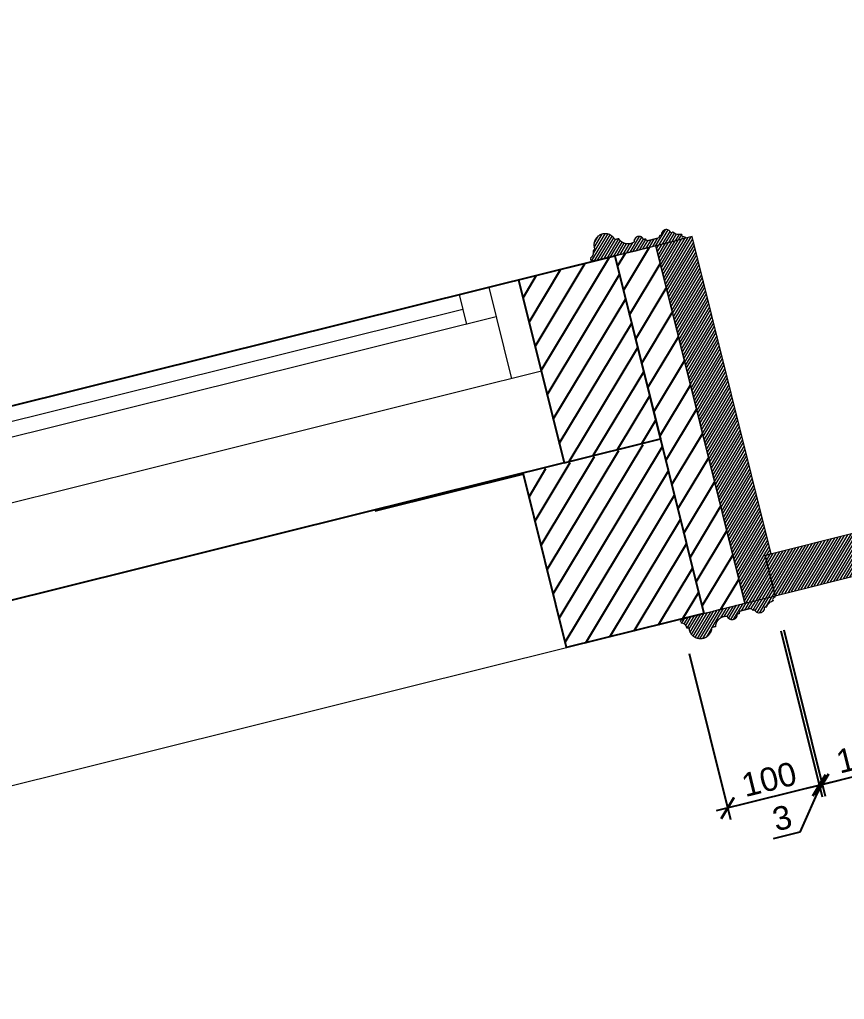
# Model space of a CAD drawing. Header units: inches. Extents: x 122939 to 389145, y 29603 to 574065.
# Drawn here: x 324707 to 325581, y 500342 to 501381 of the extents above; entities that cross this region are included whole.
import ezdxf

# ---------------------------------------------------------------- set-up
doc = ezdxf.new("R2010")
doc.units = ezdxf.units.IN
doc.header["$MEASUREMENT"] = 0
for name, color, linetype, lineweight in [('A-GLAZ', 134, 'Continuous', 18), ('A-WALL-TILE', 8, 'Continuous', 9), ('GRC', 41, 'Continuous', 0)]:
    doc.layers.add(name, color=color, linetype=linetype, lineweight=lineweight)
for name, color, linetype in [('A-WALL', 7, 'Continuous'), ('CQ Wall hatch_CHB', 8, 'Continuous'), ('DETAIL', 1, 'Continuous')]:
    doc.layers.add(name, color=color, linetype=linetype)
doc.styles.add('DA-dim', font='arial.ttf')
doc.dimstyles.new('DA-10', dxfattribs={"dimtxt": 25, "dimasz": 18.75, "dimexe": 12.5, "dimexo": 37.5, "dimgap": 6.25, "dimtad": 1, "dimdec": 0, "dimdsep": 46, "dimtxsty": 'DA-dim', "dimblk": 'ARCHTICK', "dimcen": 0, "dimdle": 12.5, "dimadec": 0, "dimazin": 0, "dimtfac": 1, "dimtdec": 0, "dimtix": 1, "dimtmove": 2, "dimatfit": 3, "dimfxl": 1, "dimarcsym": 0})
pattern_1 = [(135, (-4101.499379711924, -5827.56803000893), (-1.76776695296637, -1.767766952966368), [])]

# ---------------------------------------------------------------- blocks, each defined once
blk = doc.blocks.new('A$C419e398c')
at = {"lineweight": 0}
h = blk.add_hatch(dxfattribs=at)
h.set_pattern_fill('ANSI31', color=8, scale=20, angle=90.00000000000001)
h.set_pattern_definition(pattern_1)
edge = h.paths.add_edge_path()
edge.add_line((100.0003022740129, 421.1547229323769), (100.0002925017908, 416.2990612887905))
edge.add_line((100.0002925017034, 416.2990612887079), (0.0002925015711525702, 416.2992625501109))
edge.add_line((0.0002925015287473798, 416.2992625501356), (0.000301732690659362, 420.8859016184268))
edge.add_line((0.0003017326816916466, 420.8859016183997), (0.106740211473492, 420.8878692409263))
edge.add_line((0.1067402114858851, 420.8878692410071), (0.2131145836364998, 420.8937713520472))
edge.add_line((0.2131145837483928, 420.8937713520718), (0.3193607733262103, 420.9036043963358))
edge.add_line((0.3193607731955126, 420.9036043963861), (0.4254147814184104, 420.9173624508348))
edge.add_line((0.4254147814936005, 420.9173624508549), (0.5312127254661505, 420.9350372281265))
edge.add_line((0.5312127253273502, 420.9350372281042), (0.6366908762687103, 420.9566180816294))
edge.add_line((0.6366908762720414, 420.9566180816619), (0.7417856981221991, 420.9820920118551))
edge.add_line((0.7417856981046498, 420.9820920118946), (0.8464338856504564, 421.0114436742596))
edge.add_line((0.8464338858611882, 421.0114436743315), (0.9505724029788103, 421.0446553885638))
edge.add_line((0.950572402914986, 421.0446553885704), (1.054138520463114, 421.0817071490996))
edge.add_line((1.054138520383276, 421.0817071491037), (1.157069853936265, 421.1225766373974))
edge.add_line((1.157069853972644, 421.12257663731), (1.259304401597312, 421.1672392350866))
edge.add_line((1.259304401581176, 421.1672392350156), (1.360780580987875, 421.215668039182))
edge.add_line((1.360780580958817, 421.2156680393382), (1.461437266681608, 421.267833878215))
edge.add_line((1.461437266785651, 421.2678338781698), (1.561213827056891, 421.3237053289898))
edge.add_line((1.561213826935273, 421.3237053290941), (1.660050160007234, 421.3832487370073))
edge.add_line((1.660050160135143, 421.3832487369073), (1.757886730790812, 421.4464282351568))
edge.add_line((1.757886730716564, 421.4464282350964), (1.854664605790908, 421.5132057667444))
edge.add_line((1.854664605809376, 421.5132057669107), (1.95032548991434, 421.5835411076559))
edge.add_line((1.950325489975512, 421.5835411075968), (2.044811760628392, 421.6573918900979))
edge.add_line((2.044811760599259, 421.6573918901267), (2.138066502783551, 421.7347136293952))
edge.add_line((2.138066502695438, 421.734713629412), (2.230033543217965, 421.8154597497406))
edge.add_line((2.230033543310128, 421.8154597496614), (2.32065748470706, 421.8995816125636))
edge.add_line((2.320657484640833, 421.8995816126117), (2.409883738399764, 421.9870285462531))
edge.add_line((2.409883738495409, 421.9870285462821), (2.497658558073721, 422.0777478759228))
edge.add_line((2.497658558189869, 422.0777478759992), (2.583929071363694, 422.1716849556732))
edge.add_line((2.58392907131929, 422.171684955596), (2.668643311921314, 422.2687832011441))
edge.add_line((2.668643311713822, 422.2687832011143), (2.75175025103638, 422.3689841241626))
edge.add_line((2.751750251220074, 422.368984124274), (2.833199828719762, 422.472227367559))
edge.add_line((2.833199828572106, 422.4722273675725), (2.912942982094186, 422.5784507412111))
edge.add_line((2.912942982162349, 422.5784507410135), (2.990931677452104, 422.6875902600111))
edge.add_line((2.990931677340996, 422.6875902601168), (3.067118936885706, 422.7995801829221))
edge.add_line((3.067118937033229, 422.799580182822), (3.141458868511246, 422.9143530508936))
edge.add_line((3.141458868456539, 422.9143530510482), (3.213906692240486, 423.0318397294914))
edge.add_line((3.213906692282762, 423.0318397292867), (3.284418768549837, 423.1519694484856))
edge.add_line((3.284418768598698, 423.1519694486051), (3.352952623480549, 423.2746698469766))
edge.add_line((3.3529526234488, 423.2746698468691), (3.419466974701194, 423.3998670141984))
edge.add_line((3.419466974737588, 423.3998670143192), (3.483921756638826, 423.5274855365722))
edge.add_line((3.483921756676864, 423.5274855364696), (3.546278144023981, 423.6574485410422))
edge.add_line((3.546278144000098, 423.657448541082), (3.606498575683058, 423.7896777430606))
edge.add_line((3.60649857565295, 423.7896777431015), (3.664546777122899, 423.9240934925782))
edge.add_line((3.664546777145006, 423.924093492562), (3.720387782358659, 424.0606148225181))
edge.add_line((3.720387782261241, 424.0606148225488), (3.773987954679389, 424.1991594976688))
edge.add_line((3.773987954773474, 424.1991594976862), (3.825315007588248, 424.3396440637981))
edge.add_line((3.825315007648896, 424.3396440637298), (3.874338023428954, 424.4819838982491))
edge.add_line((3.874338023364544, 424.481983898324), (3.921027472477899, 424.626093260989))
edge.add_line((3.921027472533751, 424.6260932609439), (3.965355230959419, 424.7718853456861))
edge.add_line((3.965355230960995, 424.7718853456317), (4.007294597329391, 424.9192723327515))
edge.add_line((4.007294597337022, 424.9192723328015), (4.046820308980831, 425.0681654418788))
edge.add_line((4.046820309013128, 425.0681654419168), (4.083908557086852, 425.2184749853187))
edge.add_line((4.083908556960523, 425.218474985275), (4.118537000948849, 425.3701104221503))
edge.add_line((4.118537001195364, 425.3701104221982), (4.150684782140964, 425.5229804130474))
edge.add_line((4.150684782129247, 425.5229804128176), (4.180332535424024, 425.676992874448))
edge.add_line((4.18033253523754, 425.6769928745925), (4.207462402191512, 425.8320550356483))
edge.add_line((4.207462402409874, 425.8320550356293), (4.232058041034254, 425.9880734924853))
edge.add_line((4.232058040914126, 425.9880734925391), (4.254104635700322, 426.144954265537))
edge.add_line((4.254104635736439, 426.1449542654445), (4.273588906649256, 426.3026028554193))
edge.add_line((4.273588906624354, 426.3026028554887), (4.290499117047449, 426.4609243008562))
edge.add_line((4.290499116992578, 426.4609243007726), (4.304825080859014, 426.6198232346238))
edge.add_line((4.304825080849696, 426.6198232347379), (4.316558168739314, 426.7792039422459))
edge.add_line((4.316558168735355, 426.7792039422784), (4.325691313026264, 426.9389704184848))
edge.add_line((4.32569131301716, 426.9389704184141), (4.332219012295088, 427.0990264260211))
edge.add_line((4.332219012314454, 427.0990264259744), (4.336137334516073, 427.2592755531528))
edge.add_line((4.33613733452512, 427.2592755531659), (4.337443919441098, 427.4196212718934))
edge.add_line((4.337443919328507, 427.4196212717216), (6.66134171765118, 427.4196165946129))
edge.add_arc((18.2490128626232, 430.0344554693438), 11.87903636253917, -346.0540254984445, -167.28379318846896, ccw=False)
edge.add_line((29.77789572370239, 432.8973848916357), (33.88436498898123, 432.8973766268774))
edge.add_arc((44.62909706786741, 436.0018863290315), 11.18424105332584, -163.8842391100805, -67.5453385063798)
edge.add_arc((54.02559388388181, 425.1229798395652), 5.153299489100156, 6.0440984521073915, 173.9556709388697, ccw=False)
edge.add_line((59.15024694957538, 425.6655907331151), (61.5280068180825, 425.6655859492909))
edge.add_line((61.52800681791268, 425.6655859493185), (61.5367355588808, 425.4620289349367))
edge.add_line((61.53673555894056, 425.4620289350278), (61.56332699841897, 425.2572696383828))
edge.add_line((61.56332699838094, 425.2572696382995), (61.60809624093314, 425.0536559078046))
edge.add_line((61.60809624101967, 425.0536559076863), (61.67094469921992, 424.8536004487784))
edge.add_line((61.67094469926087, 424.8536004489288), (61.75134778624191, 424.6594891206225))
edge.add_line((61.75134778616484, 424.6594891205896), (61.84836703829584, 424.4735875873689))
edge.add_line((61.84836703841574, 424.4735875873012), (61.96068634583, 424.297953850467))
edge.add_line((61.96068634570111, 424.2979538504733), (62.0866693870274, 424.1343636688659))
edge.add_line((62.0866693869466, 424.1343636689708), (62.22443317584176, 423.9842544171472))
edge.add_line((62.22443317592843, 423.9842544170679), (62.37454187319106, 423.8464900238117))
edge.add_line((62.37454187328694, 423.8464900238323), (62.53813154766614, 423.7205063239247))
edge.add_line((62.53813154762611, 423.7205063238507), (62.71376483224622, 423.6081863093698))
edge.add_line((62.71376483212225, 423.6081863093423), (62.89966597474414, 423.5111663088288))
edge.add_line((62.89966597477905, 423.5111663087737), (63.09377697937756, 423.4307624403492))
edge.add_line((63.09377697936725, 423.4307624404901), (63.29383218525054, 423.3679131768688))
edge.add_line((63.29383218532894, 423.3679131768295), (63.49744573558667, 423.3231431145114))
edge.add_line((63.49744573549833, 423.3231431144523), (63.70220492505418, 423.2965508506331))
edge.add_line((63.70220492512453, 423.2965508506168), (63.90576190439867, 423.2878212901545))
edge.add_line((63.90576190437423, 423.2878212901414), (73.88674779027659, 423.2878012022794))
edge.add_line((73.88674779015128, 423.2878012023866), (74.09030480454769, 423.2965299435294))
edge.add_line((74.09030480467482, 423.2965299434145), (74.29506410132713, 423.3231213830821))
edge.add_line((74.2950641012867, 423.3231213830877), (74.49867783173792, 423.3678906258073))
edge.add_line((74.49867783178343, 423.3678906257846), (74.69873329064768, 423.4307390841523))
edge.add_line((74.69873329077382, 423.4307390840258), (74.89284461905827, 423.5111421711233))
edge.add_line((74.8928446189966, 423.5111421711044), (75.07874615213001, 423.6081614233373))
edge.add_line((75.0787461521104, 423.6081614233553), (75.25437988884269, 423.7204807309151))
edge.add_line((75.25437988888007, 423.7204807308735), (75.41797007035643, 423.8464637722944))
edge.add_line((75.417970070499, 423.8464637724683), (75.56807932223523, 423.984227561458))
edge.add_line((75.56807932205265, 423.9842275614501), (75.70584371517059, 424.1343362587928))
edge.add_line((75.7058437151718, 424.134336258634), (75.83182741499931, 424.2979259331078))
edge.add_line((75.83182741492055, 424.2979259331478), (75.9441474293142, 424.4735592178625))
edge.add_line((75.94414742937079, 424.4735592181096), (76.04116742979696, 424.6594603608334))
edge.add_line((76.04116742982296, 424.6594603607082), (76.12157129811649, 424.8535713653358))
edge.add_line((76.12157129816478, 424.8535713652964), (76.18442056166236, 425.0536265712088))
edge.add_line((76.18442056159256, 425.0536265713163), (76.22919062372142, 425.2572401215958))
edge.add_line((76.22919062367873, 425.2572401216021), (76.25578288737422, 425.461999311187))
edge.add_line((76.25578288751421, 425.4619993111119), (76.2645124478601, 425.6655562903569))
edge.add_line((76.26451244775672, 425.6655562904198), (78.64227231975629, 425.6655515021864))
edge.add_line((78.64227231981931, 425.6655515022576), (78.68301683865998, 425.9657673702145))
edge.add_line((78.6830168387387, 425.9657673701877), (78.74274658225147, 426.2692815845014))
edge.add_line((78.74274658219656, 426.2692815844784), (78.8222657693944, 426.5744221364305))
edge.add_line((78.82226576923858, 426.5744221365312), (78.92219391769555, 426.8793634890303))
edge.add_line((78.92219391785329, 426.8793634889298), (79.04293500462128, 427.1821506976827))
edge.add_line((79.04293500451604, 427.1821506977431), (79.18465020216983, 427.4807303614072))
edge.add_line((79.18465020233998, 427.4807303613634), (79.34723587207428, 427.772987817727))
edge.add_line((79.34723587200278, 427.7729878178216), (79.53030839481565, 428.0567895436187))
edge.add_line((79.53030839475105, 428.0567895436543), (79.73319717902133, 428.3300292724504))
edge.add_line((79.7331971792155, 428.3300292723579), (79.9549468065666, 428.5906759692558))
edge.add_line((79.95494680647971, 428.5906759693171), (80.19432878461352, 428.8368215364335))
edge.add_line((80.19432878441876, 428.8368215364171), (80.44986280714727, 429.066726007298))
edge.add_line((80.44986280717421, 429.0667260072078), (80.71984682559736, 429.2788580450023))
edge.add_line((80.71984682563925, 429.2788580449997), (81.00239467055997, 429.4719287915))
edge.add_line((81.00239467050415, 429.4719287914922), (81.2954794919406, 429.6449175067712))
edge.add_line((81.29547949205153, 429.644917506841), (81.59698094122129, 429.7970879518563))
edge.add_line((81.59698094124906, 429.7970879517961), (81.90473384819414, 429.9279950526837))
edge.add_line((81.90473384811776, 429.9279950527125), (82.21657615588217, 430.0374819829074))
edge.add_line((82.2165761559736, 430.0374819829012), (82.53039404566118, 430.1256683535422))
edge.add_line((82.53039404551964, 430.1256683535175), (82.84416250296357, 430.1929306639871))
edge.add_line((82.84416250296636, 430.1929306640523), (83.15597999121998, 430.2398765009108))
edge.add_line((83.15597999130841, 430.2398765009711), (83.46409635744683, 430.2673141664816))
edge.add_line((83.46409635752207, 430.2673141665291), (83.76693357244508, 430.2762194710066))
edge.add_line((83.76693357236218, 430.2762194708921), (84.06977075143686, 430.2673129474987))
edge.add_line((84.06977075134637, 430.2673129475443), (84.377887007054, 430.2398740418683))
edge.add_line((84.3778870071983, 430.2398740418721), (84.68970430648173, 430.1929269499649))
edge.add_line((84.68970430630725, 430.1929269499378), (85.00347249306074, 430.1256633765522))
edge.add_line((85.00347249303013, 430.1256633765879), (85.31729002777408, 430.0374757428175))
edge.add_line((85.31729002785869, 430.0374757428654), (85.62913189491077, 429.9279875574642))
edge.add_line((85.6291318947915, 429.9279875574284), (85.936884274876, 429.7970792177956))
edge.add_line((85.93688427493908, 429.7970792177948), (86.23838511161483, 429.6449075592198))
edge.add_line((86.2383851116756, 429.6449075591518), (86.5314692368344, 429.4719176642212))
edge.add_line((86.53146923688473, 429.4719176643412), (86.81401630466404, 429.2788457805667))
edge.add_line((86.81401630450273, 429.2788457805873), (87.08399946908763, 429.0667126560983))
edge.add_line((87.08399946911959, 429.0667126561166), (87.33953256654466, 428.836807156735))
edge.add_line((87.33953256672248, 428.8368071566802), (87.57891355410611, 428.5906606260643))
edge.add_line((87.57891355408356, 428.5906606261269), (87.80066213225606, 428.3300130366894))
edge.add_line((87.80066213209648, 428.3300130366115), (88.00354981658582, 428.0567724911878))
edge.add_line((88.00354981678538, 428.0567724911962), (88.18662119731758, 427.7729700284928))
edge.add_line((88.1866211972083, 427.7729700285709), (88.34920569059675, 427.4807119178234))
edge.add_line((88.3492056906689, 427.4807119176839), (88.49091968652868, 427.18213168363))
edge.add_line((88.49091968650464, 427.1821316836867), (88.61165955457157, 426.8793439889187))
edge.add_line((88.6116595545318, 426.879343988956), (88.7115864755733, 426.5744022342477))
edge.add_line((88.71158647572156, 426.5744022342842), (88.79110443467317, 426.2692613622954))
edge.add_line((88.79110443440732, 426.2692613622639), (88.85083295630771, 425.9657469075415))
edge.add_line((88.85083295649383, 425.9657469074009), (88.89157626696976, 425.6655308754478))
edge.add_line((88.89157626684755, 425.6655308754416), (91.269336137552, 425.6655260897621))
edge.add_line((91.26933613757137, 425.6655260897824), (91.61844380527987, 425.2002411016704))
edge.add_line((91.61844380537514, 425.2002411016729), (91.99689706695581, 424.7494847833466))
edge.add_line((91.99689706694335, 424.749484783446), (92.40386553866756, 424.3159083538318))
edge.add_line((92.40386553859571, 424.3159083537757), (92.83820812853929, 423.9021079669817))
edge.add_line((92.83820812858175, 423.9021079670638), (93.2984764280187, 423.5105798952309))
edge.add_line((93.29847642790992, 423.5105798952281), (93.78292580381252, 423.143675742639))
edge.add_line((93.7829258038546, 423.1436757425545), (94.28953425203504, 422.803559231966))
edge.add_line((94.28953425213695, 422.8035592319211), (94.81602871868543, 422.4921661225415))
edge.add_line((94.81602871872019, 422.4921661225962), (95.35991823982505, 422.2111687471829))
edge.add_line((95.35991823975928, 422.2111687471624), (95.91853291869053, 421.961946492423))
edge.add_line((95.9185329186148, 421.9619464924326), (96.48906747090277, 421.7455633016326))
edge.add_line((96.48906747100409, 421.745563301607), (97.06862785300993, 421.5627529666226))
edge.add_line((97.0686278528301, 421.562752966769), (97.65427936129859, 421.4139126190712))
edge.add_line((97.65427936136257, 421.4139126190566), (98.24309455395925, 421.2991044550938))
edge.add_line((98.24309455387993, 421.2991044552182), (98.83219940289432, 421.2180653646267))
edge.add_line((98.8321994029684, 421.2180653645191), (99.41881624059631, 421.1702237977007))
edge.add_line((99.41881624050438, 421.1702237976715), (100.0003022738124, 421.1547229323715))
h = blk.add_hatch(dxfattribs=at)
h.set_pattern_fill('ANSI31', color=8, scale=20, angle=90.00000000000001)
h.set_pattern_definition(pattern_1)
h.paths.add_polyline_path([(70.00029250094667, 416.299121672113), (103.2823437792831, 416.2990546880756), (103.2822552243015, 372.2990546880756), (110.0002039462561, 372.2990411676001), (109.9995061954251, 25.61808956298046), (69.99950619507581, 25.61817006760975)])
h = blk.add_hatch(dxfattribs=at)
h.set_pattern_fill('ANSI31', color=8, scale=20, angle=90.00000000000001)
h.set_pattern_definition(pattern_1)
h.paths.add_polyline_path([(103.2823437792831, 416.2990546880756), (203.2823437791085, 416.2988534265896), (203.2822552240686, 372.2988534269389), (103.2822552243015, 372.2990546880756)])
h = blk.add_hatch(dxfattribs=at)
h.set_pattern_fill('ANSI31', color=8, scale=20, angle=90.00000000000001)
h.set_pattern_definition([(135, (-4101.499379712681, -5586.887078403612), (-1.76776695296637, -1.767766952966368), [])])
edge = h.paths.add_edge_path()
edge.add_line((99.99949643819127, 20.76244805031456), (99.99950621108276, 25.61810969388642))
edge.add_line((99.99950621108292, 25.61810969380895), (-0.0004937890493010855, 25.61831095521203))
edge.add_line((-0.000493789033498615, 25.61831095517846), (-0.0005030201954105973, 21.03167188688732))
edge.add_line((-0.0005030202446505427, 21.03167188691441), (0.1059354506116073, 21.02970383591958))
edge.add_line((0.1059354505268857, 21.02970383601496), (0.2123097988901952, 21.02380129676478))
edge.add_line((0.2123097990988754, 21.02380129671656), (0.3185559490810402, 21.01396782473666))
edge.add_line((0.3185559491976164, 21.01396782463416), (0.4246099020840119, 21.00020934326495))
edge.add_line((0.4246099019073881, 21.00020934338681), (0.5304077747195299, 20.98253414022535))
edge.add_line((0.5304077747277915, 20.98253414023202), (0.6358858388150045, 20.96095286215529))
edge.add_line((0.6358858388848603, 20.96095286210766), (0.7409805581958028, 20.93547850884048))
edge.add_line((0.7409805580973625, 20.93547850882169), (0.8456286275097553, 20.90612642520959))
edge.add_line((0.8456286276341416, 20.9061264252523), (0.9497670110807672, 20.87291429184635))
edge.add_line((0.9497670109849423, 20.87291429191828), (1.053332979346811, 20.83586211447582))
edge.add_line((1.053332979499828, 20.83586211450165), (1.156264148557548, 20.79499221191539))
edge.add_line((1.156264148419723, 20.79499221185688), (1.258498516280999, 20.75032920260698))
edge.add_line((1.258498516282998, 20.75032920244848), (1.359974500766474, 20.70189998983958))
edge.add_line((1.359974500664975, 20.70189998991555), (1.460630976422134, 20.64973374588767))
edge.add_line((1.460630976478569, 20.64973374584224), (1.560407311868253, 20.59386189339202))
edge.add_line((1.560407311888412, 20.59386189340148), (1.659243405298363, 20.5343180876282))
edge.add_line((1.659243405272719, 20.53431808756432), (1.75707972158664, 20.47113819548634))
edge.add_line((1.757079721661285, 20.47113819560036), (1.853857327954642, 20.40436027437085))
edge.add_line((1.853857327718288, 20.40436027431861), (1.949517928764938, 20.33402454848078))
edge.add_line((1.949517928820569, 20.33402454858879), (2.044003902235588, 20.26017338577418))
edge.add_line((2.044003902236, 20.26017338573001), (2.137258333181947, 20.18285127111251))
edge.add_line((2.137258333154023, 20.18285127100535), (2.229225048697959, 20.10210478051103))
edge.add_line((2.229225048795342, 20.10210478055524), (2.319848651596457, 20.01798255283533))
edge.add_line((2.319848651532084, 20.01798255275935), (2.409074553311044, 19.930535259919))
edge.add_line((2.409074553288519, 19.93053526006406), (2.496849007685629, 19.83981557713231))
edge.add_line((2.496849007729907, 19.83981557720108), (2.583119142784919, 19.74587815026942))
edge.add_line((2.583119142858777, 19.74587815016275), (2.667832992559382, 19.64877956364322))
edge.add_line((2.667832992505282, 19.64877956348937), (2.750939528452002, 19.54857830591024))
edge.add_line((2.750939528399613, 19.54857830598485), (2.832388690321102, 19.44533473485495))
edge.add_line((2.832388690381777, 19.44533473486081), (2.912131416373624, 19.33911104025329))
edge.add_line((2.912131416378543, 19.33911104034632), (2.990119672370827, 19.22997120744199))
edge.add_line((2.990119672380388, 19.22997120727086), (3.066306481139566, 19.11798097781007))
edge.add_line((3.066306481196079, 19.11798097781138), (3.140645950715696, 19.00320781052734))
edge.add_line((3.140645950683393, 19.00320781057235), (3.21309330158525, 18.88572084053299))
edge.add_line((3.213093301572371, 18.88572084065527), (3.283604894245772, 18.76559083764476))
edge.add_line((3.28360489429906, 18.76559083763277), (3.352138255297893, 18.64289016342699))
edge.add_line((3.352138255257159, 18.64289016334806), (3.418652102576488, 18.51769272829165))
edge.add_line((3.418652102525812, 18.51769272831734), (3.483106370689289, 18.39007394660563))
edge.add_line((3.483106370666064, 18.39007394644432), (3.545462234940226, 18.26011069088136))
edge.add_line((3.545462234935258, 18.26011069107335), (3.605682134394216, 18.1278812467022))
edge.add_line((3.605682134453673, 18.12788124661893), (3.663729794883736, 17.99346526348607))
edge.add_line((3.66372979467269, 17.9934652633965), (3.71957025034193, 17.85694370866876))
edge.add_line((3.719570250599645, 17.85694370866986), (3.773169865314421, 17.71839881781263))
edge.add_line((3.773169865191448, 17.7183988179313), (3.824496352552574, 17.57791404522477))
edge.add_line((3.824496352579445, 17.57791404507589), (3.873518795437996, 17.43557401323624))
edge.add_line((3.873518795473501, 17.43557401327416), (3.920207664498959, 17.29146446267464))
edge.add_line((3.920207664428744, 17.29146446264349), (3.964534836051403, 17.14567219947314))
edge.add_line((3.964534836064558, 17.14567219954915), (4.006473609195567, 16.99828504365149))
edge.add_line((4.006473609188106, 16.99828504363541), (4.045998721517512, 16.84939177545935))
edge.add_line((4.045998721499927, 16.84939177532215), (4.083086364543246, 16.6990820826256))
edge.add_line((4.08308636455331, 16.69908208271954), (4.117714198130572, 16.5474465064508))
edge.add_line((4.117714198306203, 16.54744650650537), (4.149861363944159, 16.39457638626977))
edge.add_line((4.149861363868695, 16.39457638631575), (4.179508497271695, 16.24056380536217))
edge.add_line((4.179508497181814, 16.24056380527327), (4.206637740004199, 16.08550153498578))
edge.add_line((4.206637740018778, 16.08550153509714), (4.231232750618626, 15.92948297926118))
edge.add_line((4.231232750578783, 15.92948297911789), (4.253278713884003, 15.77260211739332))
edge.add_line((4.253278713789769, 15.77260211744579), (4.272762350101887, 15.61495344902911))
edge.add_line((4.272762350155972, 15.61495344911236), (4.289671923269992, 15.45663193567142))
edge.add_line((4.289671923383139, 15.45663193555083), (4.303997247616, 15.29773294408665))
edge.add_line((4.303997247596271, 15.29773294419283), (4.315729693913086, 15.13835218944314))
edge.add_line((4.3157296939753, 15.13835218944587), (4.324862195198828, 14.97858567644144))
edge.add_line((4.324862195062451, 14.97858567652293), (4.331389250093038, 14.81852964264178))
edge.add_line((4.331389250233769, 14.8185296425363), (4.335306927396167, 14.65828049957986))
edge.add_line((4.335306927328929, 14.65828049962875), (4.336612866758696, 14.49793477566504))
edge.add_line((4.336612866842188, 14.49793477571802), (6.66051066516486, 14.49793009860938))
edge.add_arc((18.24817128467839, 11.88304458092898), 11.87903636253917, 167.2835625599229, 346.0537948698984)
edge.add_line((29.77704262168845, 9.02006875234656), (33.88351188695275, 9.020060487646475))
edge.add_arc((44.62823146942537, 5.915507535333745), 11.18424105332584, 67.54510787783357, 163.8840084815344, ccw=False)
edge.add_arc((54.02477207529591, 16.79437620169483), 5.153299489100156, -173.9559015674158, -6.044329080653587)
edge.add_line((59.14942295686342, 16.25174468022306), (61.52718282537053, 16.2517398930374))
edge.add_line((61.52718282525893, 16.25173989316681), (61.53591238560482, 16.45529687241185))
edge.add_line((61.53591238550143, 16.4552968723001), (61.56250464919692, 16.66005606188505))
edge.add_line((61.56250464939512, 16.6600560619263), (61.60727471152398, 16.86366961220586))
edge.add_line((61.6072747114813, 16.86366961221211), (61.67012397497888, 17.0637248181245))
edge.add_line((61.67012397490907, 17.0637248181738), (61.75052784318805, 17.25783582285962))
edge.add_line((61.75052784325089, 17.25783582287841), (61.84754784361886, 17.4437369655876))
edge.add_line((61.84754784370307, 17.44373696559342), (61.95986785809671, 17.61937025030812))
edge.add_line((61.95986785821151, 17.6193702503806), (62.08585155803902, 17.78295992485438))
edge.add_line((62.08585155790206, 17.78295992483618), (62.22361595103455, 17.93306862212065))
edge.add_line((62.22361595113762, 17.93306862202007), (62.37372520293206, 18.07083241102438))
edge.add_line((62.37372520274948, 18.07083241123473), (62.53731538426951, 18.19681545267017))
edge.add_line((62.5373153843102, 18.19681545253843), (62.71294912104251, 18.30913476009821))
edge.add_line((62.71294912096346, 18.30913476005662), (62.89885065409686, 18.40615401228948))
edge.add_line((62.89885065419367, 18.40615401236573), (63.09296198247812, 18.48655709946318))
edge.add_line((63.09296198241645, 18.48655709944433), (63.29301744128071, 18.54940555781193))
edge.add_line((63.29301744117402, 18.54940555780195), (63.49663117162523, 18.59417480052149))
edge.add_line((63.49663117178716, 18.59417480049888), (63.70139046839581, 18.62076624015191))
edge.add_line((63.70139046828263, 18.6207662402885), (63.90494748267903, 18.62949498143124))
edge.add_line((63.90494748274796, 18.62949498131638), (73.88593336865031, 18.62947489345433))
edge.add_line((73.88593336869963, 18.62947489344515), (74.08949034797376, 18.62074533298285))
edge.add_line((74.08949034794932, 18.62074533302803), (74.29424953757793, 18.59415306916519))
edge.add_line((74.29424953757552, 18.59415306913434), (74.49786308783325, 18.5493830068163))
edge.add_line((74.49786308774492, 18.54938300675713), (74.69791829357, 18.4865337431213))
edge.add_line((74.6979182937066, 18.48653374321293), (74.89202929830512, 18.40612987478843))
edge.add_line((74.8920292982366, 18.40612987463828), (75.07793044085848, 18.3091098741248))
edge.add_line((75.0779304408934, 18.30910987418611), (75.25356372552807, 18.19678985964694))
edge.add_line((75.25356372550596, 18.19678985973587), (75.41715339988515, 18.07080615982832))
edge.add_line((75.41715339996153, 18.0708061598707), (75.56726209716597, 17.93304176659997))
edge.add_line((75.56726209714543, 17.93304176646052), (75.70502588605515, 17.78293251457876))
edge.add_line((75.70502588618547, 17.78293251467403), (75.83100892751176, 17.61934233306669))
edge.add_line((75.83100892731454, 17.61934233299689), (75.9433282347288, 17.44370859616273))
edge.add_line((75.94332823477453, 17.44370859616902), (76.04034748690552, 17.2578070629483))
edge.add_line((76.0403474867926, 17.25780706305522), (76.12075057377363, 17.06369573474895))
edge.add_line((76.12075057381298, 17.06369573477423), (76.18359903207144, 16.86364027588087))
edge.add_line((76.1835990321706, 16.86364027584204), (76.2283682747228, 16.66002654534717))
edge.add_line((76.2283682745765, 16.66002654534532), (76.2549597140549, 16.45526724870029))
edge.add_line((76.2549597141915, 16.45526724867523), (76.26368845515961, 16.25171023429337))
edge.add_line((76.26368845521938, 16.25171023415169), (78.64144832718986, 16.25170545136798))
edge.add_line((78.64144832710735, 16.25170545140281), (78.68219163752508, 15.95148941943514))
edge.add_line((78.68219163746107, 15.95148941950174), (78.74192015924505, 15.64797496475016))
edge.add_line((78.74192015943117, 15.64797496469691), (78.82143811833913, 15.34283409263539))
edge.add_line((78.82143811823335, 15.34283409267664), (78.92136503921664, 15.0378923379538))
edge.add_line((78.92136503913207, 15.03789233800489), (79.0421049071408, 14.73510464322227))
edge.add_line((79.04210490721744, 14.73510464315768), (79.18381890303357, 14.43652440903091))
edge.add_line((79.18381890299497, 14.43652440898586), (79.34640339635432, 14.1442662981657))
edge.add_line((79.34640339633916, 14.14426629827358), (79.52947477681315, 13.86046383555562))
edge.add_line((79.52947477682028, 13.86046383553185), (79.7323624611932, 13.58722329007907))
edge.add_line((79.73236246133456, 13.58722329005832), (79.95411103946341, 13.32657570054809))
edge.add_line((79.95411103940569, 13.32657570054289), (80.19349202674566, 13.08042916985426))
edge.add_line((80.19349202670855, 13.08042916993145), (80.44902512403176, 12.85052367046982))
edge.add_line((80.44902512407862, 12.85052367037861), (80.71900828860531, 12.63839054587505))
edge.add_line((80.71900828863727, 12.63839054584969), (81.00155535637292, 12.44531866200247))
edge.add_line((81.00155535631347, 12.44531866209581), (81.29463948142862, 12.27232876709971))
edge.add_line((81.29463948134799, 12.27232876711059), (81.59614031798009, 12.12015710846282))
edge.add_line((81.5961403180263, 12.12015710846754), (81.90389269806714, 11.98924876876923))
edge.add_line((81.90389269811567, 11.98924876877572), (82.2157345651823, 11.87976058331635))
edge.add_line((82.21573456510669, 11.87976058328059), (82.52955209980698, 11.79157294943746))
edge.add_line((82.52955209993524, 11.79157294944162), (82.84332028664508, 11.72430937598317))
edge.add_line((82.84332028659992, 11.7243093761499), (83.15513758591246, 11.67736228412634))
edge.add_line((83.1551375859417, 11.67736228404101), (83.46325384160568, 11.64992337829233))
edge.add_line((83.46325384144438, 11.64992337831063), (83.76609102053362, 11.64101685485907))
edge.add_line((83.7660910206032, 11.64101685484638), (84.06892823555532, 11.64992215921475))
edge.add_line((84.06892823544331, 11.64992215920938), (84.37704460159628, 11.67735982466161))
edge.add_line((84.37704460159875, 11.67735982465092), (84.68886208986693, 11.72430566145123))
edge.add_line((84.6888620898826, 11.72430566139519), (85.00263054734108, 11.79156797180656))
edge.add_line((85.00263054732932, 11.7915679718717), (85.31644843703145, 11.87975434245439))
edge.add_line((85.3164484371664, 11.87975434225518), (85.62829074494536, 11.98924127239919))
edge.add_line((85.62829074496403, 11.98924127250211), (85.93604365198188, 12.12014837334598))
edge.add_line((85.93604365189094, 12.12014837341849), (86.23754510107526, 12.27231881837554))
edge.add_line((86.23754510108847, 12.2723188183154), (86.53062992253948, 12.44530753353617))
edge.add_line((86.53062992257765, 12.44530753343133), (86.81317776751291, 12.63837827987346))
edge.add_line((86.81317776761716, 12.63837827998213), (87.08316178612762, 12.85051031768211))
edge.add_line((87.0831617860822, 12.8505103175994), (87.33869580888347, 13.08041478843667))
edge.add_line((87.33869580877945, 13.08041478850646), (87.5780777869278, 13.32656035556468))
edge.add_line((87.57807778695133, 13.32656035560649), (87.79982741431698, 13.5872070524461))
edge.add_line((87.79982741427375, 13.58720705239102), (88.0027161986168, 13.8604467811434))
edge.add_line((88.00271619867999, 13.86044678115286), (88.18578872156561, 14.14424850690636))
edge.add_line((88.18578872148646, 14.1442485069274), (88.34837439129352, 14.43650596324741))
edge.add_line((88.3483743914403, 14.43650596326916), (88.4900895891523, 14.73508562694788))
edge.add_line((88.49008958903141, 14.73508562694769), (88.61083067585761, 15.03787283571516))
edge.add_line((88.61083067581058, 15.03787283570273), (88.7107588243403, 15.34281418815813))
edge.add_line((88.7107588245417, 15.34281418804312), (88.7902780118123, 15.64795473995154))
edge.add_line((88.79027801175835, 15.64795474003768), (88.85000775532933, 15.95146895436591))
edge.add_line((88.85000775521621, 15.95146895438666), (88.89075227411509, 16.25168482235808))
edge.add_line((88.8907522741938, 16.25168482231675), (91.26851214492736, 16.25168003700829))
edge.add_line((91.26851214485941, 16.25168003700674), (91.61762168538479, 16.71696361986983))
edge.add_line((91.61762168543646, 16.71696361980867), (91.99607676142533, 17.16771841476358))
edge.add_line((91.99607676145388, 17.16771841491573), (92.40304697846221, 17.60129320637838))
edge.add_line((92.40304697846295, 17.60129320627311), (92.83739123402916, 18.01509184472152))
edge.add_line((92.83739123406122, 18.01509184483439), (93.29766110948398, 18.40661806394314))
edge.add_line((93.29766110953642, 18.40661806392018), (93.78211196227868, 18.77352026648014))
edge.add_line((93.78211196215125, 18.77352026640438), (94.28872177938847, 19.11363473776131))
edge.add_line((94.28872177941957, 19.11363473779056), (94.81521749937735, 19.42502572790037))
edge.add_line((94.81521749927197, 19.4250257278909), (95.35910815143622, 19.70602091400109))
edge.add_line((95.35910815151874, 19.70602091395995), (95.91772383367993, 19.95524092014627))
edge.add_line((95.9177238336415, 19.95524092030246), (96.48825925687275, 20.17162181454759))
edge.add_line((96.4882592568174, 20.17162181448657), (97.06782037464262, 20.35442981659264))
edge.add_line((97.0678203747375, 20.35442981665256), (97.6534724823175, 20.50326780693953))
edge.add_line((97.653472482285, 20.50326780695468), (98.24228813699133, 20.61807360083065))
edge.add_line((98.24228813697118, 20.61807360081002), (98.83139331218158, 20.69911032012708))
edge.add_line((98.8313933123136, 20.69911032007076), (99.41801034250994, 20.74694952560808))
edge.add_line((99.41801034240052, 20.74694952566642), (99.99949643811293, 20.76244805037457))
at = {"color": 0, "lineweight": -2, "elevation": 0.002133773093393458}
for points in [[(70.00029250094667, 416.299121672113), (103.2823437792831, 416.2990546880756), (103.2822552243015, 372.2990546880756), (110.0002039462561, 372.2990411676001), (109.9995061954251, 25.61808956298046), (69.99950619507581, 25.61817006760975), (70.00029250094667, 416.299121672113)], [(103.2823437792831, 416.2990546880756), (203.2823437791085, 416.2988534265896), (203.2822552240686, 372.2988534269389), (103.2822552243015, 372.2990546880756), (103.2823437792831, 416.2990546880756)]]:
    blk.add_lwpolyline(points, dxfattribs=at)
at = {"color": 0, "lineweight": -2}
for points in [[(6.661342046805657, 427.4196151362266, 0.00213377309339346), (5.741937115672044, 431.4939601561055, 0.00213377309339346), (7.536592239630409, 437.9845978341764, 0.00213377309339346), (13.50832155899843, 441.1190810765256, 0.00213377309339346), (15.5099702597945, 441.5933979176916, 0.00213377309339346), (22.2235664621694, 443.1842723509762, 0.002133773093393462), (28.11506608477794, 439.5935220636893, 0.002133773093393462), (29.7778957238188, 432.8973848920432, 0.002133773093393462), (31.14671881136019, 432.8973821369582, 0.00213377309339346), (32.5155418991344, 432.8973793819314, 0.00213377309339346), (33.884364986734, 432.8973766268464, 0.00213377309339346), (34.78101143497042, 429.7940763459192, 0.002133773093393458), (36.86601530807093, 427.3268499019323, 0.002133773093393458), (39.77634826151188, 425.925275938469, 0.002133773093393458), (42.68668121530209, 424.5237019748311, 0.00213377309339346), (45.91561356198508, 424.4318141287658, 0.00213377309339346), (48.90094300237251, 425.6656113600475, 0.00213377309339346), (49.19283208122943, 428.4222326937015, 0.00213377309339346), (51.25357243418694, 430.2762849068968, 0.00213377309339346), (54.02560425427509, 430.2762793281581, 0.00213377309339346), (56.79763607442146, 430.2762737493031, 0.00213377309339346), (58.85836896474939, 428.4222132416908, 0.00213377309339346), (59.15024694817839, 425.6655907331733, 0.00213377309339346), (59.94283357128734, 425.6655891386326, 0.00213377309339346), (60.73542019462911, 425.6655875439174, 0.00213377309339346), (61.52800681791268, 425.6655859493185, 0.00213377309339346), (61.52800553140696, 425.0265365854139, 0.00213377309339346), (61.77255794685334, 424.4361314655398, 0.00213377309339346), (62.22443317592843, 423.9842544170679, 0.00213377309339346), (62.67630840506172, 423.5323773685959, 0.00213377309339346), (63.2667125404696, 423.2878225762397, 0.00213377309339346), (63.90576190437423, 423.2878212901414, 0.00213377309339346), (67.23275719967205, 423.2878145941067, 0.00213377309339346), (70.55975249502808, 423.2878078982467, 0.00213377309339346), (73.88674779015128, 423.2878012023866, 0.002133773093393462), (74.52579715440515, 423.2877999161137, 0.002133773093393462), (75.11620227398816, 423.5323523319094, 0.002133773093393462), (75.56807932205265, 423.9842275614501, 0.002133773093393458), (76.01995637000073, 424.4361027909908, 0.002133773093393456), (76.26451116218232, 425.0265069265151, 0.002133773093393456), (76.26451244775672, 425.6655562904198, 0.00213377309339346), (77.05709907179698, 425.6655546943657, 0.00213377309339346), (77.84968569572084, 425.6655530983116, 0.00213377309339346), (78.64227231981931, 425.6655515022576, 0.002133773093393458), (78.93416139867624, 428.4221728362609, 0.00213377309339346), (80.9949017520994, 430.2762250495143, 0.00213377309339346), (83.76693357236218, 430.2762194708921, 0.00213377309339346), (86.53896539285779, 430.2762138922699, 0.00213377309339346), (88.59969828330213, 428.4221533843665, 0.00213377309339346), (88.89157626684755, 425.6655308754416, 0.00213377309339346), (89.68416289042216, 425.6655292803189, 0.00213377309339346), (90.47674951399677, 425.6655276849633, 0.00213377309339346), (91.26933613757137, 425.6655260897824, 0.00213377309339346), (93.3158981326851, 422.7774920990341, 0.00213377309339346), (96.46064797759755, 421.152775280003, 0.00213377309339346), (100.0003022740129, 421.1547229323769, 0.00213377309339346), (100.0002990164794, 419.536169053521, 0.00213377309339346), (100.0002957591205, 417.9176151745487, 0.00213377309339346), (100.0002925017616, 416.2990612956346, 0.00213377309339346), (66.66695916833123, 416.2991283804877, 0.00213377309339346), (33.33362583490089, 416.2991954653407, 0.00213377309339346), (0.0002925015287473798, 416.2992625501356, 0.00213377309339346), (0.0002955785603262484, 417.8281422398286, 0.00213377309339346), (0.000298655591905117, 419.3570219294634, 0.00213377309339346), (0.0003017326234839857, 420.8859016192146, 0.00213377309339346), (2.540933100797702, 420.8858965050895, 0.00213377309339346), (4.337436216359492, 423.5922517982544, 0.00213377309339346), (4.337443919328507, 427.4196212717216, 0.002133773093393458), (5.112076629477087, 427.4196197127458, 0.00213377309339346), (5.886709338636138, 427.4196181537118, 0.00213377309339346), (6.661342047853395, 427.4196165946778, 0.00213377309339346)], [(6.660510994144715, 14.49793155689258, 0.00213291089605153), (5.741089662828017, 10.42359023791505, 0.00213291089605153), (7.535718660510611, 3.932945336098783, 0.00213291089605153), (13.50743536266964, 0.7984380559646524, 0.00213291089605153), (15.50908215448726, 0.3241131579852663, 0.00213291089605153), (22.22267195297172, -1.266788299079053, 0.002132910896051532), (28.11418602912454, 2.323938273591921, 0.002132910896051532), (29.77704262168845, 9.020068751939107, 0.002132910896051532), (31.14586570934625, 9.020065997145139, 0.00213291089605153), (32.51468879706226, 9.020063242292963, 0.00213291089605153), (33.88351188466186, 9.020060487557203, 0.00213291089605153), (34.78017082437873, 12.12335715943482, 0.002132910896051528), (36.86518462852109, 14.59057521063369, 0.002132910896051528), (39.77552322373958, 15.99213745933957, 0.002132910896051528), (42.68586181884166, 17.39369970827829, 0.00213291089605153), (45.91479453549255, 17.48557455721311, 0.00213291089605153), (48.90011900966056, 16.25176530930912, 0.00213291089605153), (49.19199699256569, 13.49514280073345, 0.00213291089605153), (51.25272988248616, 11.64108229265548, 0.00213291089605153), (54.02476170269074, 11.64107671321835, 0.00213291089605153), (56.79679352283711, 11.64107113395585, 0.00213291089605153), (58.85753387602745, 13.49512334680185, 0.00213291089605153), (59.14942295546643, 16.25174468033947, 0.00213291089605153), (59.94200957892463, 16.25174308463465, 0.00213291089605153), (60.73459620197536, 16.25174148892984, 0.00213291089605153), (61.52718282525893, 16.25173989316681, 0.00213291089605153), (61.52718411100795, 16.89078925724607, 0.00213291089605153), (61.77173890289851, 17.48119339253753, 0.00213291089605153), (62.22361595113762, 17.93306862202007, 0.00213291089605153), (62.67549299891107, 18.38494385156082, 0.00213291089605153), (63.26589811872691, 18.62949626753107, 0.00213291089605153), (63.90494748274796, 18.62949498131638, 0.00213291089605153), (67.23194277810398, 18.62948828557273, 0.00213291089605153), (70.55893807346001, 18.62948158942163, 0.00213291089605153), (73.88593336869963, 18.62947489344515, 0.002132910896051532), (74.52498273254605, 18.62947360728867, 0.002132910896051532), (75.11538686783751, 18.38491881493246, 0.002132910896051532), (75.56726209714543, 17.93304176646052, 0.002132910896051528), (76.01913732633693, 17.4811647181632, 0.002132910896051526), (76.2636897417251, 16.89075959823094, 0.002132910896051526), (76.26368845521938, 16.25171023415169, 0.00213291089605153), (77.05627507920144, 16.25170864001848, 0.00213291089605153), (77.8488617031835, 16.25170704576885, 0.00213291089605153), (78.64144832710735, 16.25170545140281, 0.002132910896051528), (78.93332630995428, 13.4950829425361, 0.00213291089605153), (80.994059200224, 11.6410224341671, 0.00213291089605153), (83.7660910206032, 11.64101685484638, 0.00213291089605153), (86.53812284104062, 11.64101127535105, 0.00213291089605153), (88.5988631946384, 13.49506348825525, 0.00213291089605153), (88.8907522741938, 16.25168482231675, 0.00213291089605153), (89.68333889776841, 16.25168322719401, 0.00213291089605153), (90.47592552134302, 16.2516816323041, 0.00213291089605153), (91.26851214485941, 16.25168003700674, 0.00213291089605153), (93.31508576485794, 19.13970578979934, 0.00213291089605153), (96.45984214975034, 20.76440995081794, 0.00213291089605153), (99.99949643819127, 20.76244805031456, 0.00213291089605153), (99.99949969595764, 22.38100192911224, 0.00213291089605153), (99.99950295349117, 23.99955580814276, 0.00213291089605153), (99.99950621102471, 25.61810968699865, 0.00213291089605153), (66.66617287776899, 25.61817677645013, 0.00213291089605153), (33.33283954422222, 25.61824386595981, 0.00213291089605153), (-0.000493789033498615, 25.61831095517846, 0.00213291089605153), (-0.0004968661232851446, 24.08943126560189, 0.00213291089605153), (-0.0004999432130716741, 22.56055157573428, 0.00213291089605153), (-0.0005030201282352209, 21.03167188633233, 0.00213291089605153), (2.540128347754944, 21.03166677377885, 0.00213291089605153), (4.336620569752995, 18.32530424918514, 0.00213291089605153), (4.336612866842188, 14.49793477571802, 0.002132910896051528), (5.111245576932561, 14.49793321662582, 0.00213291089605153), (5.885878285975195, 14.49793165765004, 0.00213291089605153), (6.660510995076038, 14.49793009855784, 0.00213291089605153)]]:
    blk.add_rational_spline(points, [1, 0.8737151318186788, 0.807260537942561, 0.9335454061238821, 1, 0.807260537942561, 0.807260537942561, 1, 1, 1, 1, 0.9419620028077494, 0.9419620028077494, 0.9999999999999999, 0.9419620028077494, 0.9419620028077494, 1, 0.8289352973828925, 0.8289352973828925, 1, 0.8289352973828925, 0.8289352973828925, 1, 1, 1, 1, 0.9492530216291803, 0.9492530216291803, 1, 0.9492530216291803, 0.9492530216291803, 1, 1, 1, 1, 0.9492530216292413, 0.9492530216292413, 1, 0.9492530216292413, 0.9492530216292413, 1, 1, 1, 0.9999999999999999, 0.8289352973828976, 0.8289352973828976, 1, 0.8289352973828977, 0.8289352973828977, 1, 1, 1, 1, 0.9254542297043616, 0.9254542297043616, 1, 1, 1, 1, 1, 1, 1, 1, 1, 1, 0.8047378541243649, 0.8047378541243649, 0.9999999999999999, 1, 1, 1], degree=3, knots=[0, 0, 0, 0, 1.022170320380215, 1.560064642093857, 1.560064642093857, 1.560064642093857, 3.120129284187714, 3.120129284187714, 3.120129284187714, 7.226598547337561, 7.226598547337561, 7.226598547337561, 8.06731405405594, 8.06731405405594, 8.06731405405594, 8.908029560774313, 8.908029560774313, 8.908029560774313, 10.37333445673423, 10.37333445673423, 10.37333445673423, 11.83863935269415, 11.83863935269415, 11.83863935269415, 12.83863935269415, 12.83863935269415, 12.83863935269415, 13.62403751644446, 13.62403751644446, 13.62403751644446, 14.40943568019476, 14.40943568019476, 14.40943568019476, 15.40943568019476, 15.40943568019476, 15.40943568019476, 16.19483384394459, 16.19483384394459, 16.19483384394459, 16.98023200769442, 16.98023200769442, 16.98023200769442, 17.98023200769442, 17.98023200769442, 17.98023200769442, 19.44553690365431, 19.44553690365431, 19.44553690365431, 20.91084179961421, 20.91084179961421, 20.91084179961421, 21.91084179961421, 21.91084179961421, 21.91084179961421, 22.86569057052996, 22.86569057052996, 22.86569057052996, 23.86569057052996, 23.86569057052996, 23.86569057052996, 24.86569057052996, 24.86569057052996, 24.86569057052996, 25.86569057052996, 25.86569057052996, 25.86569057052996, 27.43648689732485, 27.43648689732485, 27.43648689732485, 28.43648689732485, 28.43648689732485, 28.43648689732485, 28.43648689732485], dxfattribs=at)
blk = doc.blocks.new('floor plan')
at = {"layer": 'CQ Wall hatch_CHB'}
h = blk.add_hatch(dxfattribs=at)
h.set_pattern_fill('ANSI31', color=8, scale=150, angle=166.0285767170143)
h.set_pattern_definition([(225, (-40981.00460413244, -100842.3191461276), (13.25825214724776, -13.25825214724777), [])])
h.paths.add_polyline_path([(-1806.384910309222, -177.8886846927344), (-1911.65901011182, -177.8886846927344), (-1911.65901011182, -377.8922570827999), (-1806.384910309338, -377.8922570829163)])
h = blk.add_hatch(dxfattribs=at)
h.set_pattern_fill('ANSI31', color=8, scale=150, angle=166.0285767170143)
h.set_pattern_definition([(225, (-96401.15901051927, -17863.64764524531), (13.25825214724777, -13.25825214724776), [])])
h.paths.add_polyline_path([(-1761.915221737523, -177.8816294119461), (-1806.384910309222, -177.8816294120043), (-1806.384910309222, -568.5624915148946), (-1761.916008043219, -568.5624915148946)])
h.paths.add_polyline_path([(1743.614641570312, -177.8886388752144), (1698.085326858272, -177.8886388752144), (1698.084842444048, -568.569636295375), (1743.614641591208, -568.5696362954914), (1743.614641591383, -373.2291604938218)])
h = blk.add_hatch(dxfattribs=at)
h.set_pattern_fill('ANSI31', color=8, scale=150, angle=166.0285767170143)
h.set_pattern_definition([(225, (-70960.3012983753, -17863.64764524531), (13.25825214724777, -13.25825214724776), [])])
h.paths.add_polyline_path([(-1956.385358350119, -379.1846393745509), (-1806.384910309222, -379.1846393747837), (-1806.384910309222, -568.5696364220348), (-1956.385358350235, -568.5696364219184)])
blk.add_line((-3501.650175062648, -568.5660635275417, -2.933114763932611e-07), (-1956.385358350817, -568.566063533246, -2.933114763932612e-07))
at = {"elevation": -8.621973419301664e-07}
blk.add_lwpolyline([(-1806.384910309338, -568.5624915148946), (-1761.915221737581, -568.5624915148364), (-1761.915221737581, -177.8816294119461), (-1806.38491030928, -177.8816294119461)], close=True, dxfattribs=at)
at = {"layer": 'A-GLAZ'}
for p, q in [((-1911.659037136706, -177.8928521370399, -1.466518336033709e-07), (-2961.659010112344, -177.8886846920941, -1.466518336033709e-07)), ((-1976.659037136764, -177.8927814317285, -1.466518336033709e-07), (-1976.659037126345, -210.3927814313793, -1.466518336033709e-07)), ((-1944.159037137404, -177.8927814211347, -1.466518336033709e-07), (-1944.159037115751, -277.8886139767128, -1.466517958674452e-07)), ((-1976.659037132107, -194.1428521584021, -1.466518336033709e-07), (-2896.659010107163, -194.1386846715468, -1.466518336033709e-07)), ((-1944.15903712681, -210.3928521475173, -1.466518336033709e-07), (-2929.159010102041, -210.3886846816167, -1.466518336033709e-07)), ((-1911.659037116042, -277.8886846933747, -1.466517958674452e-07), (-2961.659010091564, -277.8845172484289, -1.466517958674452e-07))]:
    blk.add_line(p, q, dxfattribs=at)
at = {"layer": 'A-WALL'}
for p, q in [((-1911.659010111936, -177.8886846935493, -1.466518336033709e-07), (-1806.384910294029, -177.8886846932, -4.461600712843765e-08)), ((-1911.659010111936, -177.8886846935493, -1.466518336033709e-07), (-1911.65901011182, -377.8886846936657, -1.466518336033709e-07)), ((-1806.384910294029, -177.8886846932, -4.461600712843765e-08), (-1806.384910293855, -377.888684694015, -4.461600712843765e-08)), ((-1911.659010112169, -377.8886844408116, -1.466518336033709e-07), (-2961.659010112053, -377.8886846932, -1.466518336033709e-07)), ((-1911.65901011182, -377.8886846936657, -1.466518336033709e-07), (-1806.384910293855, -377.888684694015, -4.461600712843765e-08))]:
    blk.add_line(p, q, dxfattribs=at)
at = {"layer": 'A-WALL', "elevation": -2.933114763932612e-07}
blk.add_lwpolyline([(-4231.40071437991, -177.8886848179973), (-1806.38491030928, -177.8886848181719), (-1806.384910309222, -568.5696364220348), (-1956.385358350759, -568.5696364214527), (-1956.385358350119, -379.1846393745509), (-2118.583487253403, -379.1818718382856)], dxfattribs=at)
at = {"layer": 'A-WALL-TILE'}
blk.add_line((-2961.659010112053, -377.8886846932, -2.933036672067418e-07), (-1911.659010112053, -377.8886846931418, -2.933036672067418e-07), dxfattribs=at)
at = {"xscale": -1, "rotation": 179.9997670953166}
blk.add_blockref('A$C419e398c', (-1831.914616051313, -152.2631747998212, -0.002133773093393459), dxfattribs=at)
blk = doc.blocks.new('_ARCHTICK')
at = {"color": 0, "linetype": 'ByBlock', "const_width": 0.15}
blk.add_lwpolyline([(-0.5, -0.5), (0.5, 0.5)], dxfattribs=at)
blk = doc.blocks.new('*D735')
at = {"layer": 'Defpoints', "color": 0, "transparency": 16777216}
for p in [(325605.5508674649, 500792.5861299076), (325508.0263194498, 500770.3833702946), (325557.8633091697, 500570.0725621193)]:
    blk.add_point(p, dxfattribs=at)
at = {"layer": 'DETAIL', "color": 0, "lineweight": -2, "transparency": 16777216}
for p, q in [((325614.6047895761, 500756.195519932), (325657.9229058252, 500582.0861500996)), ((325517.080241561, 500733.9927603189), (325560.8812832067, 500557.9423587941)), ((325667.0351351133, 500597.234327462), (325545.7331058444, 500567.0545880822))]:
    blk.add_line(p, q, dxfattribs=at)
at = {"layer": 'DETAIL', "color": 0, "lineweight": -2, "transparency": 16777216, "xscale": 18.75, "yscale": 18.75, "zscale": 18.75}
for p, rotation in [((325654.9049317881, 500594.2163534249), 13.9714232829857), ((325557.8633091697, 500570.0725621193), 193.9714232829857)]:
    blk.add_blockref('_ARCHTICK', p, dxfattribs=dict(at, rotation=rotation))
at = {"layer": 'DETAIL', "color": 0, "transparency": 16777216, "insert": (325601.7933414183, 500600.5962677416), "char_height": 25, "attachment_point": 5, "rotation": 13.97142328298572, "style": 'DA-dim'}
blk.add_mtext('100', dxfattribs=at)
blk = doc.blocks.new('*D736')
at = {"layer": 'Defpoints', "color": 0, "transparency": 16777216}
for p in [(325504.8413618773, 500769.5909651896), (325508.0263194498, 500770.3833702946), (325554.6783532239, 500569.2801504758)]:
    blk.add_point(p, dxfattribs=at)
at = {"layer": 'DETAIL', "color": 0, "lineweight": -2, "transparency": 16777216}
for p, q in [((325513.8952839885, 500733.2003552138), (325557.696327261, 500557.1499471506)), ((325517.080241561, 500733.9927603189), (325560.8812832067, 500557.9423587941)), ((325556.2708311968, 500569.6763562976), (325534.0145605028, 500519.6377255518)), ((325554.6783532239, 500569.2801504758), (325536.4830482361, 500564.7531894202)), ((325557.8633091697, 500570.0725621193), (325554.6783532239, 500569.2801504758)), ((325557.8633091697, 500570.0725621193), (325554.6783532239, 500569.2801504758)), ((325557.8633091697, 500570.0725621193), (325576.0586141575, 500574.5995231749)), ((325534.0145605028, 500519.6377255518), (325505.9975970244, 500512.667152503))]:
    blk.add_line(p, q, dxfattribs=at)
at = {"layer": 'DETAIL', "color": 0, "lineweight": -2, "transparency": 16777216, "xscale": 18.75, "yscale": 18.75, "zscale": 18.75}
for p, rotation in [((325554.6783532239, 500569.2801504758), 13.9714232829857), ((325557.8633091697, 500570.0725621193), 193.9714232829857)]:
    blk.add_blockref('_ARCHTICK', p, dxfattribs=dict(at, rotation=rotation))
at = {"layer": 'DETAIL', "color": 0, "transparency": 16777216, "insert": (325515.4132410578, 500534.6125233512), "char_height": 25, "attachment_point": 5, "rotation": 13.97142328298572, "style": 'DA-dim'}
blk.add_mtext('3', dxfattribs=at)
blk = doc.blocks.new('*D737')
at = {"layer": 'Defpoints', "color": 0, "transparency": 16777216}
for p in [(325504.8413618773, 500769.5909651896), (325407.7996857229, 500745.4473720598), (325457.6367266219, 500545.136358179)]:
    blk.add_point(p, dxfattribs=at)
at = {"layer": 'DETAIL', "color": 0, "lineweight": -2, "transparency": 16777216}
for p, q in [((325513.8952839885, 500733.2003552138), (325557.696327261, 500557.1499471505)), ((325416.8536078341, 500709.0567620841), (325460.654700659, 500533.0061548538)), ((325566.8085565492, 500572.2981245128), (325445.5065232967, 500542.1183841419))]:
    blk.add_line(p, q, dxfattribs=at)
at = {"layer": 'DETAIL', "color": 0, "lineweight": -2, "transparency": 16777216, "xscale": 18.75, "yscale": 18.75, "zscale": 18.75}
for p, rotation in [((325554.6783532239, 500569.2801504757), 13.9714232829857), ((325457.6367266219, 500545.136358179), 193.9714232829857)]:
    blk.add_blockref('_ARCHTICK', p, dxfattribs=dict(at, rotation=rotation))
at = {"layer": 'DETAIL', "color": 0, "transparency": 16777216, "insert": (325501.5667608625, 500575.6600642969), "char_height": 25, "attachment_point": 5, "rotation": 13.97142328298572, "style": 'DA-dim'}
blk.add_mtext('100', dxfattribs=at)

msp = doc.modelspace()

# ---------------------------------------------------------------- block references
at = {"layer": 'GRC', "rotation": 13.9714232829857}
msp.add_blockref('floor plan', (327048.2482514727, 501739.4836074101, 1.466518336033709e-07), dxfattribs=at)

# ---------------------------------------------------------------- next in the draw order: dimensions: what is measured, and where the dimension line sits
at = {"layer": 'DETAIL'}
for base, p1, p2, picture, middle in [((325557.8633091697, 500570.0725621193, 1.466518336033709e-07), (325605.5508674649, 500792.5861299077, 1.466518336021988e-07), (325508.0263194498, 500770.3833702946, 1.466518336021988e-07), '*D735', (325601.7933414183, 500600.5962677416, 1.466518336033709e-07)), ((325457.6367266219, 500545.136358179, 1.466518336033709e-07), (325504.8413618773, 500769.5909651896, 1.466518336033709e-07), (325407.7996857229, 500745.4473720599, 1.466518336033709e-07), '*D737', (325501.5667608625, 500575.6600642969, 1.466518336033709e-07))]:
    dim = msp.add_linear_dim(base=base, p1=p1, p2=p2, angle=13.97142328298569, dimstyle='DA-10', dxfattribs=at)
    dim.commit()
    dim.dimension.update_dxf_attribs({"geometry": picture, "text_midpoint": middle})
dim = msp.add_linear_dim(base=(325554.6783532239, 500569.2801504758, 1.466518336033709e-07), p1=(325508.0263194498, 500770.3833702946, 1.466518336021988e-07), p2=(325504.8413618773, 500769.5909651896, 1.466518336033709e-07), angle=13.97142328298569, dimstyle='DA-10', override={"dimtmove": 1}, dxfattribs=at)
dim.commit()
dim.dimension.update_dxf_attribs({"geometry": '*D736', "text_midpoint": (325527.9494588401, 500518.1287385333, 1.466518336033709e-07), "dimtype": 160})

doc.saveas('drawing.dxf')
